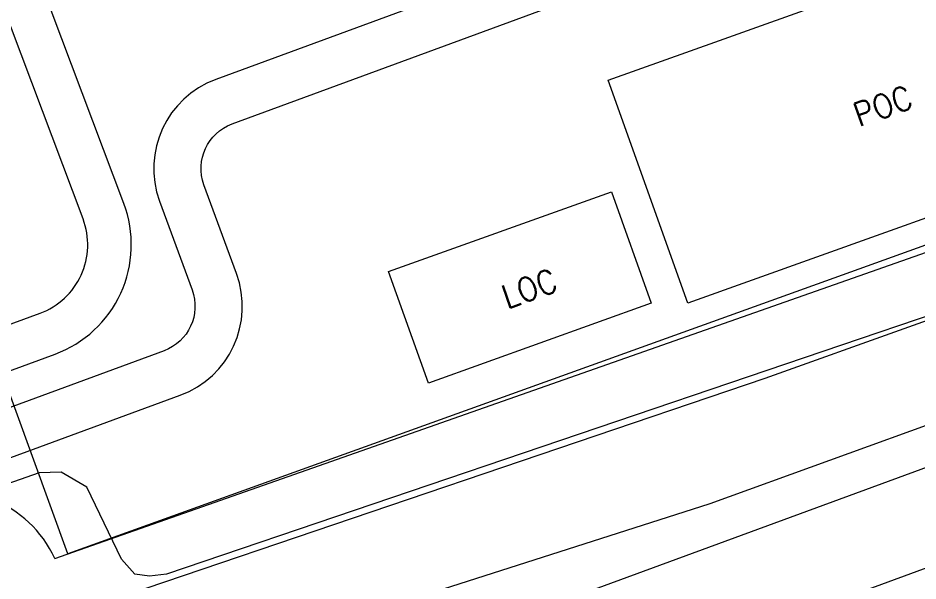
# Model space of a CAD drawing. Header units: millimetres. Extents: x 111563 to 112628, y 522776 to 523529.
# Drawn here: x 112048.65 to 112086.69, y 523121.27 to 523145.04 of the extents above; entities that cross this region are included whole.
import ezdxf
from ezdxf.enums import TextEntityAlignment as Align

# ---------------------------------------------------------------- set-up
doc = ezdxf.new("R2010")
doc.units = ezdxf.units.MM
for name, color, linetype, lineweight, true_color in [('FIELD N-O-Q - hull', 18, 'Continuous', 0, 0x000000), ('KOP -ACHTERGROND', 47, 'Continuous', 0, 0x7f6f3f), ('T orga', 18, 'Continuous', 0, 0x000000), ('V00 kant verhard', 253, 'Continuous', 0, 0xadadad), ('W00 kant water', 5, 'Continuous', 0, 0x0000ff)]:
    doc.layers.add(name, color=color, linetype=linetype, lineweight=lineweight, true_color=true_color)
doc.styles.add('textstyle44', font='standard')
doc.styles.add('textstyle46', font='standard')

msp = doc.modelspace()

# ---------------------------------------------------------------- hatches: boundary and pattern name
at = {"layer": 'FIELD N-O-Q - hull'}
h = msp.add_hatch(dxfattribs=at)
h.set_pattern_fill('AR-B816', color=256, scale=1000, style=0)
h.paths.add_polyline_path([(112104.1131, 523428.83168), (112259.20185, 523474.28717), (112262.73937, 523319.31976), (112187.88576, 523319.44031), (112192.07783, 523173.24212), (112050.76029, 523122.41024), (111962.59473, 523365.03129), (112106.90715, 523415.11788)], flags=0)
at = {"layer": 'V00 kant verhard'}
h = msp.add_hatch(dxfattribs=at)
h.set_pattern_fill('AR-B816', color=256, scale=1000, style=0)
h.paths.add_polyline_path([(111564.203, 522925.30589), (111574.237, 522928.922), (111648.81, 522956.323), (111653.578, 522958.075), (111684.833, 522969.56), (111717.594, 522982.053), (111766.589, 523000), (111785.827, 523007.047), (111846.019, 523029.033), (111919.554, 523055.885), (111997.758, 523084.682), (112000, 523085.506), (112129.266, 523132.794), (112163.89, 523145.73), (112169.973, 523147.57), (112251.939, 523177.832), (112293.341, 523192.061), (112307.349, 523196.147), (112317.532, 523198.736), (112336.925, 523203.058), (112357.313, 523206.06), (112385.093, 523208.894), (112413.799, 523210.118), (112455.44, 523211.317), (112511.08, 523213.456), (112512.483, 523213.32), (112524.16, 523214.324), (112556.377, 523215.145), (112570.656, 523215.792), (112577.663, 523215.481), (112580.338, 523214.259), (112591.553, 523214.606), (112592.911, 523215.711), (112594.349, 523216.402), (112625.981, 523217.424), (112625.88726, 523221.31514), (112620.612, 523221.262), (112615.762, 523221.152), (112595.972, 523220.702), (112591.747, 523220.606), (112590.414, 523221.04), (112581.209, 523220.583), (112578.298, 523220.438), (112576.894, 523219.868), (112527.434, 523217.889), (112492.556, 523216.869), (112480.869, 523216.813), (112446.92, 523215.407), (112393.223, 523213.707), (112376.531, 523212.526), (112359.956, 523210.937), (112340.586, 523208.094), (112321.174, 523203.621), (112302.967, 523198.996), (112286.647, 523194.219), (112241.57, 523178.283), (112173.721, 523153.676), (112000, 523089.86), (111951.473, 523072.153), (111876.487, 523044.72), (111789.528, 523012.681), (111754.789, 523000), (111702.329, 522980.85), (111685.165, 522974.131), (111677.263, 522971.287), (111672.44, 522969.551), (111652.829, 522962.492), (111643.615, 522959.175), (111586.591, 522937.857), (111576.77, 522934.264), (111564.203, 522929.66665), (111562.98567, 522929.20483)], flags=0)
at = {"layer": 'W00 kant water'}
h = msp.add_hatch(dxfattribs=at)
h.set_pattern_fill('AR-B816', color=256, scale=1000, style=0)
h.paths.add_polyline_path([(112054.92414, 523121.54605), (112054.21226, 523121.4618), (112053.59184, 523121.55304), (112053.02617, 523122.1917), (112051.56637, 523125.22079), (112050.47152, 523125.85945), (112049.54485, 523125.83682), (112041.89491, 523123.15607), (112040.65261, 523121.58685), (112040.71799, 523120.01763), (112042.412, 523114.693), (112043.11, 523114.25), (112044.153, 523114.33), (112057.433, 523117.995), (112077.902, 523124.537), (112103.191, 523133.687), (112135.828, 523144.887), (112166.182, 523156.259), (112166.991, 523156.808), (112167.528, 523158.645), (112167.309, 523159.545), (112166.618, 523160.056), (112165.225, 523160.171), (112089.81414, 523133.37205)], flags=0)

# ---------------------------------------------------------------- linework, layer by layer
at = {"layer": 'FIELD N-O-Q - hull'}
msp.add_lwpolyline([(112104.1131, 523428.83168), (112259.20185, 523474.28717), (112262.73937, 523319.31976), (112187.88576, 523319.44031), (112192.07783, 523173.24212), (112050.76029, 523122.41024), (111962.59473, 523365.03129), (112106.90715, 523415.11788)], close=True, dxfattribs=at)
at = {"layer": 'KOP -ACHTERGROND'}
msp.add_line((112050.20563, 523122.21551), (112164.74, 523162.427), dxfattribs=at)
for points in [[(112038.22113, 523103.87924), (112032.33173, 523121.05053, -0.40950086), (112034.1784, 523124.95653), (112050.21786, 523130.84457, 0.41679057), (112053.12593, 523137.19922), (111966.6635, 523366.60401)], [(112036.48066, 523103.28229), (112030.59265, 523120.44951, -0.40917786), (112033.54431, 523126.68383), (112049.58378, 523132.57186, 0.41679057), (112051.40427, 523136.54997), (111964.935, 523365.97292), (111920.57083, 523348.12248)], [(112178.01819, 523222.39366), (112179.1012, 523188.72192, -0.32339689), (112177.79145, 523186.78013), (112057.01111, 523142.44205, 0.41421356), (112054.63457, 523137.30863), (112056.01301, 523133.55365, -0.41421356), (112054.82474, 523130.98693), (112036.31464, 523124.19193, 0.4131324), (112033.93303, 523119.07239), (112039.29584, 523104.29523), (112041.83454, 523105.22782), (112040.60455, 523106.55176), (112035.81306, 523119.75467, -0.4131324), (112037.00386, 523122.31444), (112055.51396, 523129.10944, 0.41421356), (112057.8905, 523134.24287), (112056.51206, 523137.99785, -0.41421356), (112057.70033, 523140.56456), (112178.48067, 523184.90264, 0.32339689), (112181.10016, 523188.78621), (112180.01716, 523222.45796)]]:
    msp.add_lwpolyline(points, format="xyb", dxfattribs=at)
at = {"layer": 'KOP -ACHTERGROND', "linetype": 'Continuous', "lineweight": 0}
msp.add_lwpolyline([(112039.997, 523118.201), (112038.461, 523116.601), (112038.167, 523115.587), (112038.444, 523114.018), (112039.236, 523112.474), (112040.39, 523111.448), (112041.924, 523110.897), (112043.902, 523110.852), (112048.32, 523111.855), (112166.334, 523155.172), (112167.596, 523156.154), (112168.263, 523157.086), (112168.548, 523158.174), (112167.907, 523160.87), (112166.238, 523162.361)], dxfattribs=at)
msp.add_lwpolyline([(112167.528, 523158.645), (112167.309, 523159.545), (112166.618, 523160.056), (112165.225, 523160.171), (112080.215, 523129.811), (112045.325, 523117.985), (112043.203, 523116.946), (112042.393, 523115.714), (112042.412, 523114.693), (112043.11, 523114.25), (112044.153, 523114.33), (112057.433, 523117.995), (112077.902, 523124.537), (112103.191, 523133.687), (112135.828, 523144.887), (112166.182, 523156.259), (112166.991, 523156.808), (112167.528, 523158.645)], close=True, dxfattribs=at)
msp.add_lwpolyline([(112167.528, 523158.645), (112167.309, 523159.545), (112166.618, 523160.056), (112165.225, 523160.171), (112080.215, 523129.811), (112045.325, 523117.985), (112043.203, 523116.946), (112042.393, 523115.714), (112042.412, 523114.693), (112043.11, 523114.25), (112044.153, 523114.33), (112057.433, 523117.995), (112077.902, 523124.537), (112103.191, 523133.687), (112135.828, 523144.887), (112166.182, 523156.259), (112166.991, 523156.808), (112167.528, 523158.645)], close=True, dxfattribs=at)
at = {"layer": 'KOP -ACHTERGROND'}
msp.add_arc((112045.72138, 523120.14377), 4.9397, 24.797151, 196.883413, dxfattribs=at)
at = {"layer": 'T orga'}
for points in [[(112078.30924, 523144.09301), (112092.43306, 523149.14451), (112095.80072, 523139.72863), (112076.96896, 523132.9933), (112073.60129, 523142.40918), (112078.30924, 523144.09301)], [(112064.31712, 523134.33133), (112073.733, 523137.699), (112075.41684, 523132.99106), (112066.00095, 523129.62339), (112064.31712, 523134.33133)]]:
    msp.add_lwpolyline(points, close=True, dxfattribs=at)
at = {"layer": 'V00 kant verhard', "linetype": 'Continuous', "lineweight": 0}
msp.add_lwpolyline([(112000, 523089.86), (112173.721, 523153.676), (112241.57, 523178.283), (112286.647, 523194.219), (112302.967, 523198.996), (112321.174, 523203.621), (112340.586, 523208.094), (112359.956, 523210.937), (112376.531, 523212.526), (112393.223, 523213.707), (112446.92, 523215.407), (112480.869, 523216.813)], dxfattribs=at)
at = {"layer": 'W00 kant water', "linetype": 'Continuous', "lineweight": 0}
for points in [[(112054.92414, 523121.54605), (112054.21226, 523121.4618), (112053.59184, 523121.55304), (112053.02617, 523122.1917), (112051.56637, 523125.22079), (112050.47152, 523125.85945), (112049.54485, 523125.83682), (112041.89491, 523123.15607), (112040.65261, 523121.58685), (112040.71799, 523120.01763), (112042.412, 523114.693), (112043.11, 523114.25), (112044.153, 523114.33), (112057.433, 523117.995), (112077.902, 523124.537), (112103.191, 523133.687)], [(112089.81414, 523133.37205), (112054.92414, 523121.54605)]]:
    msp.add_lwpolyline(points, dxfattribs=at)

# ---------------------------------------------------------------- texts
at = {"layer": 'T orga'}
for s, style, p in [('POC', 'textstyle46', (112083.8609, 523141.37545)), ('LOC', 'textstyle44', (112068.99146, 523133.69298))]:
    msp.add_text(s, height=1, rotation=19.68, dxfattribs=dict(at, style=style)).set_placement(p, align=Align.TOP_LEFT)

doc.saveas('drawing.dxf')
